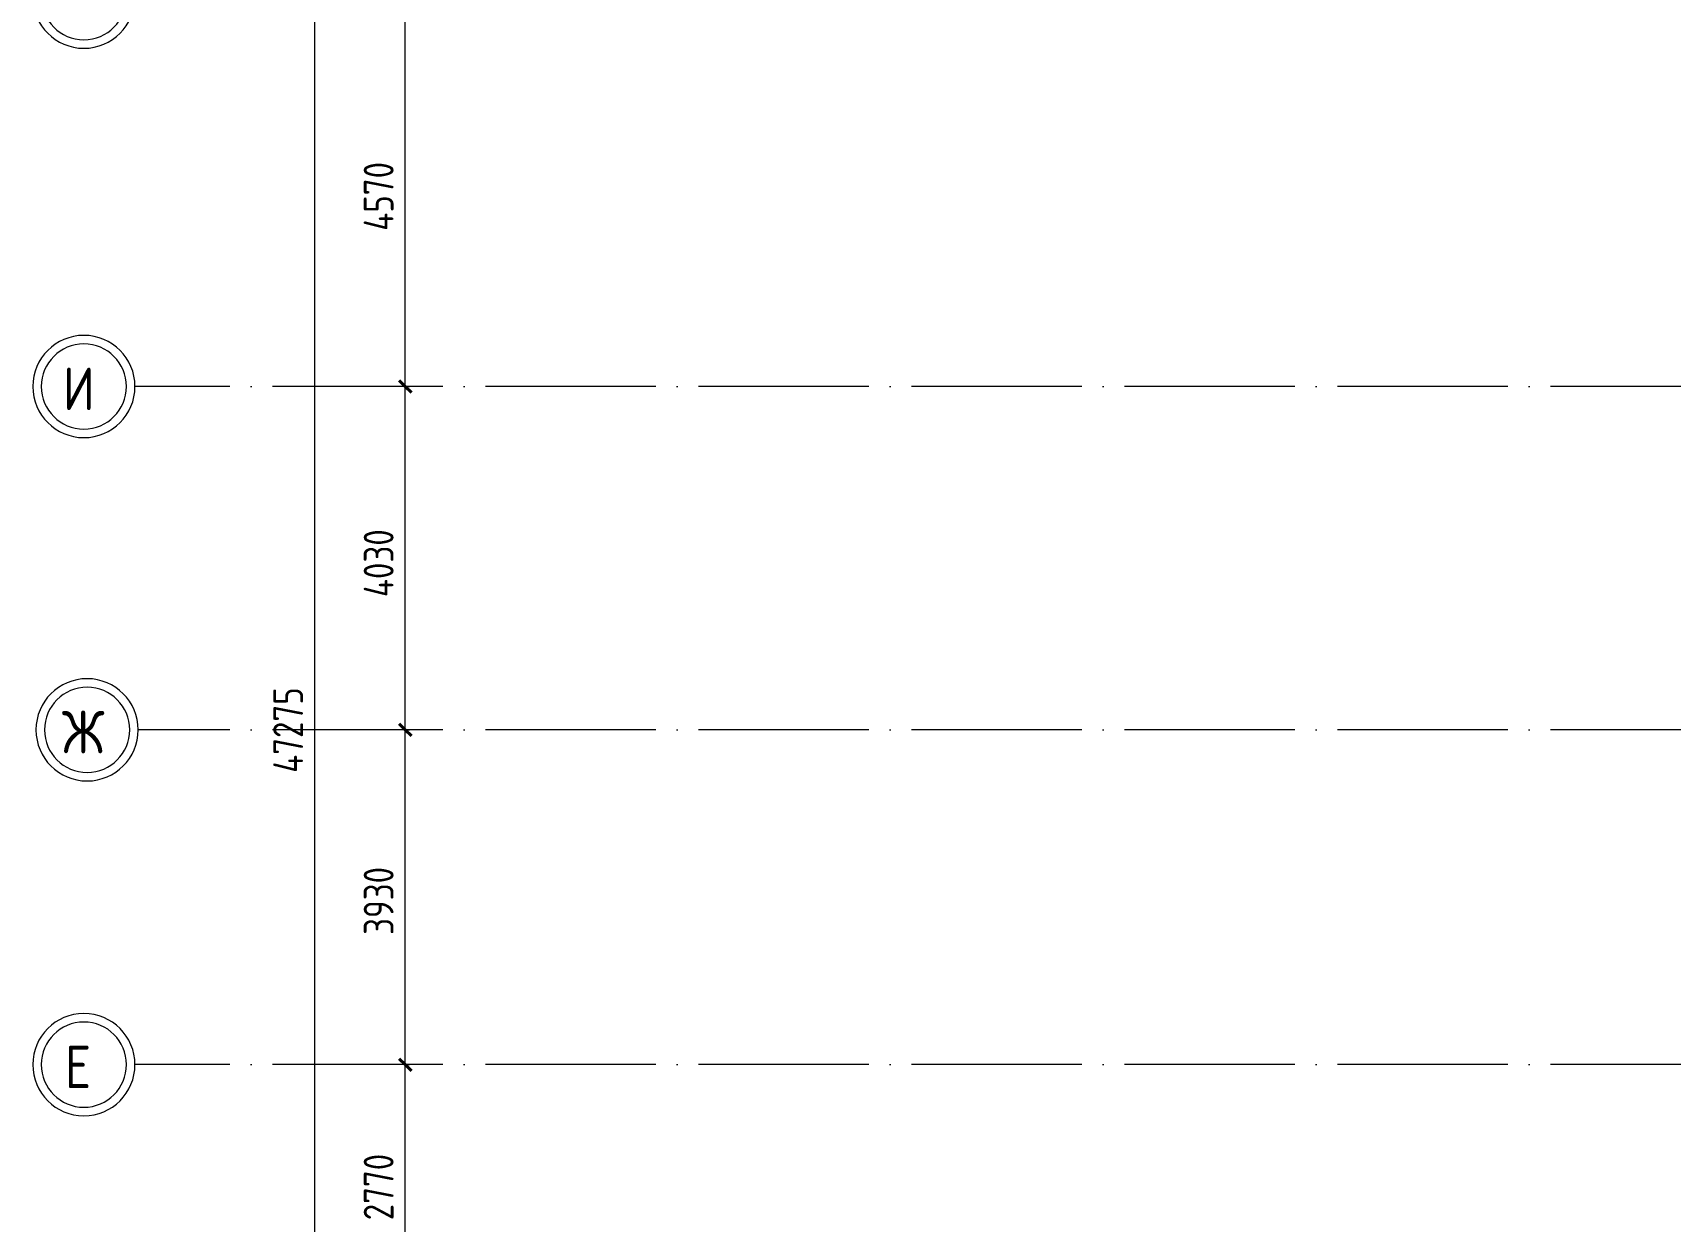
# Model space of a CAD drawing. Header units: millimetres. Extents: x -421858 to 614926, y -468665 to 141641.
# Drawn here: x 92366 to 111587, y -1105 to 12845 of the extents above; entities that cross this region are included whole.
import ezdxf

# ---------------------------------------------------------------- set-up
doc = ezdxf.new("R2010")
doc.units = ezdxf.units.MM
doc.linetypes.add('ADSK_Линия сетки', pattern=[25, 20, -2.5, 0, -2.5])
doc.layers.add('Оси', color=252, linetype='Continuous', lineweight=9)
doc.layers.add('Размеры', color=7, linetype='Continuous', lineweight=9)
doc.styles.add('GOST Common_1', font='', dxfattribs={"height": 250})
doc.styles.add('GOST Common_3', font='', dxfattribs={"height": 3.5})
doc.styles.get('GOST Common_1').set_extended_font_data('GOST type B')
doc.styles.get('GOST Common_3').set_extended_font_data('GOST 2.304 type A')

# ---------------------------------------------------------------- blocks, each defined once
blk = doc.blocks.new('2 этаж')
at = {"layer": 'Оси', "color": 251, "linetype": 'ADSK_Линия сетки', "ltscale": 100, "true_color": 0x636466}
for p, q in [((139683, 8693), (93566, 8693)), ((139683, 4663), (93604, 4663)), ((139683, 733), (93566, 733))]:
    blk.add_line(p, q, dxfattribs=at)
at = {"layer": 'Оси', "color": 251, "lineweight": 20, "true_color": 0x636466}
for centre, radius, start, end in [((92966, 13263), 600, 90, 270), ((92966, 13263), 600, 270, 90), ((92966, 13263), 500, 90, 270), ((92966, 13263), 500, 270, 90), ((92966, 8693), 600, 90, 270), ((92966, 8693), 600, 270, 90), ((92966, 8693), 500, 90, 270), ((92966, 8693), 500, 270, 90), ((93004, 4663), 600, 90, 270), ((93004, 4663), 600, 270, 90), ((93004, 4663), 500, 90, 270), ((93004, 4663), 500, 270, 90), ((92966, 733), 600, 90, 270), ((92966, 733), 500, 90, 270), ((92966, 733), 600, 270, 90), ((92966, 733), 500, 270, 90)]:
    blk.add_arc(centre, radius, start, end, dxfattribs=at)
at = {"layer": 'Размеры', "color": 251, "lineweight": 20, "true_color": 0x636466}
for p, q in [((95676, -18878), (95676, 28513)), ((96739, 8693), (96739, 13263)), ((96739, 8693), (96589, 8693)), ((96739, 8693), (96589, 8693)), ((96739, 4663), (96739, 8693)), ((96739, 8693), (96789, 8693)), ((96739, 8693), (96789, 8693)), ((96739, 4663), (96589, 4663)), ((96739, 4663), (96589, 4663)), ((96739, 733), (96739, 4663)), ((96739, 4663), (96789, 4663)), ((96739, 4663), (96789, 4663)), ((96739, 733), (96589, 733)), ((96739, 733), (96589, 733)), ((96739, -2037), (96739, 733)), ((96739, 733), (96789, 733)), ((96739, 733), (96789, 733))]:
    blk.add_line(p, q, dxfattribs=at)
at = {"layer": 'Размеры', "color": 251, "lineweight": 40, "true_color": 0x636466}
for p, q in [((96739, 8693), (96668, 8763)), ((96739, 8693), (96668, 8763)), ((96739, 8693), (96810, 8622)), ((96739, 8693), (96810, 8622)), ((96739, 4663), (96668, 4733)), ((96739, 4663), (96668, 4733)), ((96739, 4663), (96810, 4592)), ((96739, 4663), (96810, 4592)), ((96739, 733), (96668, 803)), ((96739, 733), (96668, 803)), ((96739, 733), (96810, 662)), ((96739, 733), (96810, 662))]:
    blk.add_line(p, q, dxfattribs=at)
at = {"layer": 'Оси', "color": 251, "true_color": 0x636466, "style": 'GOST Common_1', "width": 0.9}
for s, p in [('И', (92719, 8417)), ('Ж', (92709, 4387)), ('Е', (92740, 457))]:
    blk.add_text(s, height=500, dxfattribs=at).set_placement(p)
at = {"layer": 'Размеры', "color": 251, "lineweight": 20, "true_color": 0x636466, "char_height": 350, "attachment_point": 1, "rotation": 90, "line_spacing_factor": 1.022761, "style": 'GOST Common_3'}
for s, insert, width in [('4570', (96251, 10521), 1095.38), ('4030', (96251, 6221), 1095.38), ('47275', (95189, 4158), 1360.27), ('3930', (96251, 2256), 1059.58), ('2770', (96251, -1094), 1059.58)]:
    blk.add_mtext(s, dxfattribs=dict(at, insert=insert, width=width))

msp = doc.modelspace()

# ---------------------------------------------------------------- block references
msp.add_blockref('2 этаж', (0, 0))

doc.saveas('drawing.dxf')
